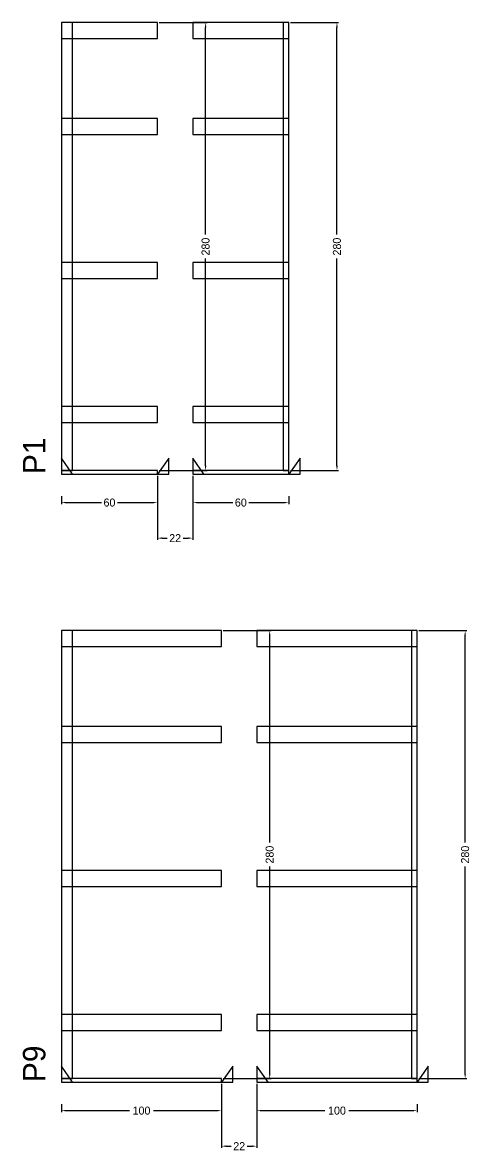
# Model space of a CAD drawing. Header units: centimetres. Extents: x -10500 to 4299, y -12546 to 295.
# Drawn here: x 3976 to 4255, y -423 to 282 of the extents above; entities that cross this region are included whole.
import ezdxf

# ---------------------------------------------------------------- set-up
doc = ezdxf.new("R2010")
doc.units = ezdxf.units.CM
for name, color, linetype in [('COTA', 241, 'Continuous'), ('NOMENCLATURA', 7, 'Continuous'), ('SARR_2.2x10', 60, 'Continuous'), ('SARR_2.2x7', 40, 'Continuous')]:
    doc.layers.add(name, color=color, linetype=linetype)
doc.dimstyles.new('PAINEL-NOVA', dxfattribs={"dimtxt": 5, "dimasz": 3, "dimexe": 1, "dimexo": 1, "dimgap": 1, "dimtad": 1, "dimcen": 2.5, "dimazin": 3, "dimtfac": 1, "dimtmove": 0, "dimatfit": 3})

# ---------------------------------------------------------------- blocks, each defined once
blk = doc.blocks.new('_CLOSEDFILLED')
at = {"color": 0, "linetype": 'BYBLOCK'}
blk.add_solid([(-1, 0.16), (0, 0), (-1, -0.16)], dxfattribs=at)
blk = doc.blocks.new('*D21')
for p, q in [((4000, -13.8), (4000, -18.8)), ((4060, -13.8), (4060, -18.8)), ((4003, -17.8), (4025, -17.8)), ((4035, -17.8), (4057, -17.8))]:
    blk.add_line(p, q)
at = {"layer": 'Defpoints'}
for p in [(4000, -12.8), (4060, -12.8), (4000, -17.8)]:
    blk.add_point(p, dxfattribs=at)
at = {"layer": 'SARR_2.2x10', "xscale": 3, "yscale": 3, "rotation": 180}
blk.add_blockref('_CLOSEDFILLED', (4000, -17.8), dxfattribs=at)
at = {"layer": 'SARR_2.2x10', "xscale": 3, "yscale": 3}
blk.add_blockref('_CLOSEDFILLED', (4060, -17.8), dxfattribs=at)
at = {"layer": 'SARR_2.2x10', "insert": (4030, -17.8), "char_height": 5, "attachment_point": 5}
blk.add_mtext('60', dxfattribs=at)
blk = doc.blocks.new('*D22')
for p, q in [((4061, 282.2), (4091, 282.2)), ((4090, 149.7), (4090, 279.2)), ((4090, 5.2), (4090, 134.7)), ((4061, 2.2), (4091, 2.2))]:
    blk.add_line(p, q)
at = {"layer": 'Defpoints'}
for p in [(4060, 282.2), (4060, 2.2), (4090, 2.2)]:
    blk.add_point(p, dxfattribs=at)
at = {"layer": 'SARR_2.2x10', "xscale": 3, "yscale": 3}
for p, rotation in [((4090, 282.2), 90), ((4090, 2.2), 270)]:
    blk.add_blockref('_CLOSEDFILLED', p, dxfattribs=dict(at, rotation=rotation))
at = {"layer": 'SARR_2.2x10', "insert": (4090, 142.2), "char_height": 5, "attachment_point": 5, "rotation": 90}
blk.add_mtext('280', dxfattribs=at)
blk = doc.blocks.new('GRA-E')
at = {"layer": 'SARR_2.2x7'}
blk.add_lwpolyline([(0, 0), (7, 0), (0, 10)], close=True, dxfattribs=at)
blk = doc.blocks.new('GRA-D')
at = {"layer": 'SARR_2.2x7'}
blk.add_lwpolyline([(0, 0), (7, 0), (7, 10)], close=True, dxfattribs=at)
blk = doc.blocks.new('*D23')
for p, q in [((4082, -13.8), (4082, -18.8)), ((4142, -13.8), (4142, -18.8)), ((4085, -17.8), (4107, -17.8)), ((4117, -17.8), (4139, -17.8))]:
    blk.add_line(p, q)
at = {"layer": 'Defpoints'}
for p in [(4082, -12.8), (4142, -12.8), (4082, -17.8)]:
    blk.add_point(p, dxfattribs=at)
at = {"layer": 'SARR_2.2x10', "xscale": 3, "yscale": 3, "rotation": 180}
blk.add_blockref('_CLOSEDFILLED', (4082, -17.8), dxfattribs=at)
at = {"layer": 'SARR_2.2x10', "xscale": 3, "yscale": 3}
blk.add_blockref('_CLOSEDFILLED', (4142, -17.8), dxfattribs=at)
at = {"layer": 'SARR_2.2x10', "insert": (4112, -17.8), "char_height": 5, "attachment_point": 5}
blk.add_mtext('60', dxfattribs=at)
blk = doc.blocks.new('*D24')
for p, q in [((4143, 282.2), (4173, 282.2)), ((4172, 149.7), (4172, 279.2)), ((4172, 5.2), (4172, 134.7)), ((4143, 2.2), (4173, 2.2))]:
    blk.add_line(p, q)
at = {"layer": 'Defpoints'}
for p in [(4142, 282.2), (4142, 2.2), (4172, 2.2)]:
    blk.add_point(p, dxfattribs=at)
at = {"layer": 'SARR_2.2x10', "xscale": 3, "yscale": 3}
for p, rotation in [((4172, 282.2), 90), ((4172, 2.2), 270)]:
    blk.add_blockref('_CLOSEDFILLED', p, dxfattribs=dict(at, rotation=rotation))
at = {"layer": 'SARR_2.2x10', "insert": (4172, 142.2), "char_height": 5, "attachment_point": 5, "rotation": 90}
blk.add_mtext('280', dxfattribs=at)
blk = doc.blocks.new('*D25')
for p, q in [((4143, 282.2), (4173, 282.2)), ((4172, 149.7), (4172, 279.2)), ((4172, 5.2), (4172, 134.7)), ((4143, 2.2), (4173, 2.2))]:
    blk.add_line(p, q)
at = {"layer": 'Defpoints'}
for p in [(4142, 282.2), (4142, 2.2), (4172, 2.2)]:
    blk.add_point(p, dxfattribs=at)
at = {"layer": 'SARR_2.2x10', "xscale": 3, "yscale": 3}
for p, rotation in [((4172, 282.2), 90), ((4172, 2.2), 270)]:
    blk.add_blockref('_CLOSEDFILLED', p, dxfattribs=dict(at, rotation=rotation))
at = {"layer": 'SARR_2.2x10', "insert": (4172, 142.2), "char_height": 5, "attachment_point": 5, "rotation": 90}
blk.add_mtext('280', dxfattribs=at)
blk = doc.blocks.new('*D26')
for p, q in [((4143, 282.2), (4173, 282.2)), ((4172, 149.7), (4172, 279.2)), ((4172, 5.2), (4172, 134.7)), ((4143, 2.2), (4173, 2.2))]:
    blk.add_line(p, q)
at = {"layer": 'Defpoints'}
for p in [(4142, 282.2), (4142, 2.2), (4172, 2.2)]:
    blk.add_point(p, dxfattribs=at)
at = {"layer": 'SARR_2.2x10', "xscale": 3, "yscale": 3}
for p, rotation in [((4172, 282.2), 90), ((4172, 2.2), 270)]:
    blk.add_blockref('_CLOSEDFILLED', p, dxfattribs=dict(at, rotation=rotation))
at = {"layer": 'SARR_2.2x10', "insert": (4172, 142.2), "char_height": 5, "attachment_point": 5, "rotation": 90}
blk.add_mtext('280', dxfattribs=at)
blk = doc.blocks.new('*D27')
for p, q in [((4143, 282.2), (4173, 282.2)), ((4172, 149.7), (4172, 279.2)), ((4172, 5.2), (4172, 134.7)), ((4143, 2.2), (4173, 2.2))]:
    blk.add_line(p, q)
at = {"layer": 'Defpoints'}
for p in [(4142, 282.2), (4142, 2.2), (4172, 2.2)]:
    blk.add_point(p, dxfattribs=at)
at = {"layer": 'SARR_2.2x10', "xscale": 3, "yscale": 3}
for p, rotation in [((4172, 282.2), 90), ((4172, 2.2), 270)]:
    blk.add_blockref('_CLOSEDFILLED', p, dxfattribs=dict(at, rotation=rotation))
at = {"layer": 'SARR_2.2x10', "insert": (4172, 142.2), "char_height": 5, "attachment_point": 5, "rotation": 90}
blk.add_mtext('280', dxfattribs=at)
blk = doc.blocks.new('*D28')
for p, q in [((4143, 282.2), (4173, 282.2)), ((4172, 149.7), (4172, 279.2)), ((4172, 5.2), (4172, 134.7)), ((4143, 2.2), (4173, 2.2))]:
    blk.add_line(p, q)
at = {"layer": 'Defpoints'}
for p in [(4142, 282.2), (4142, 2.2), (4172, 2.2)]:
    blk.add_point(p, dxfattribs=at)
at = {"layer": 'SARR_2.2x10', "xscale": 3, "yscale": 3}
for p, rotation in [((4172, 282.2), 90), ((4172, 2.2), 270)]:
    blk.add_blockref('_CLOSEDFILLED', p, dxfattribs=dict(at, rotation=rotation))
at = {"layer": 'SARR_2.2x10', "insert": (4172, 142.2), "char_height": 5, "attachment_point": 5, "rotation": 90}
blk.add_mtext('280', dxfattribs=at)
blk = doc.blocks.new('*D29')
for p, q in [((4143, 282.2), (4173, 282.2)), ((4172, 149.7), (4172, 279.2)), ((4172, 5.2), (4172, 134.7)), ((4143, 2.2), (4173, 2.2))]:
    blk.add_line(p, q)
at = {"layer": 'Defpoints'}
for p in [(4142, 282.2), (4142, 2.2), (4172, 2.2)]:
    blk.add_point(p, dxfattribs=at)
at = {"layer": 'SARR_2.2x10', "xscale": 3, "yscale": 3}
for p, rotation in [((4172, 282.2), 90), ((4172, 2.2), 270)]:
    blk.add_blockref('_CLOSEDFILLED', p, dxfattribs=dict(at, rotation=rotation))
at = {"layer": 'SARR_2.2x10', "insert": (4172, 142.2), "char_height": 5, "attachment_point": 5, "rotation": 90}
blk.add_mtext('280', dxfattribs=at)
blk = doc.blocks.new('*D30')
for p, q in [((4143, 282.2), (4173, 282.2)), ((4172, 149.7), (4172, 279.2)), ((4172, 5.2), (4172, 134.7)), ((4143, 2.2), (4173, 2.2))]:
    blk.add_line(p, q)
at = {"layer": 'Defpoints'}
for p in [(4142, 282.2), (4142, 2.2), (4172, 2.2)]:
    blk.add_point(p, dxfattribs=at)
at = {"layer": 'SARR_2.2x10', "xscale": 3, "yscale": 3}
for p, rotation in [((4172, 282.2), 90), ((4172, 2.2), 270)]:
    blk.add_blockref('_CLOSEDFILLED', p, dxfattribs=dict(at, rotation=rotation))
at = {"layer": 'SARR_2.2x10', "insert": (4172, 142.2), "char_height": 5, "attachment_point": 5, "rotation": 90}
blk.add_mtext('280', dxfattribs=at)
blk = doc.blocks.new('*D31')
for p, q in [((4143, 282.2), (4173, 282.2)), ((4172, 149.7), (4172, 279.2)), ((4172, 5.2), (4172, 134.7)), ((4143, 2.2), (4173, 2.2))]:
    blk.add_line(p, q)
at = {"layer": 'Defpoints'}
for p in [(4142, 282.2), (4142, 2.2), (4172, 2.2)]:
    blk.add_point(p, dxfattribs=at)
at = {"layer": 'SARR_2.2x10', "xscale": 3, "yscale": 3}
for p, rotation in [((4172, 282.2), 90), ((4172, 2.2), 270)]:
    blk.add_blockref('_CLOSEDFILLED', p, dxfattribs=dict(at, rotation=rotation))
at = {"layer": 'SARR_2.2x10', "insert": (4172, 142.2), "char_height": 5, "attachment_point": 5, "rotation": 90}
blk.add_mtext('280', dxfattribs=at)
blk = doc.blocks.new('*D32')
for p, q in [((4143, 282.2), (4173, 282.2)), ((4172, 149.7), (4172, 279.2)), ((4172, 5.2), (4172, 134.7)), ((4143, 2.2), (4173, 2.2))]:
    blk.add_line(p, q)
at = {"layer": 'Defpoints'}
for p in [(4142, 282.2), (4142, 2.2), (4172, 2.2)]:
    blk.add_point(p, dxfattribs=at)
at = {"layer": 'SARR_2.2x10', "xscale": 3, "yscale": 3}
for p, rotation in [((4172, 282.2), 90), ((4172, 2.2), 270)]:
    blk.add_blockref('_CLOSEDFILLED', p, dxfattribs=dict(at, rotation=rotation))
at = {"layer": 'SARR_2.2x10', "insert": (4172, 142.2), "char_height": 5, "attachment_point": 5, "rotation": 90}
blk.add_mtext('280', dxfattribs=at)
blk = doc.blocks.new('*D33')
for p, q in [((4143, 282.2), (4173, 282.2)), ((4172, 149.7), (4172, 279.2)), ((4172, 5.2), (4172, 134.7)), ((4143, 2.2), (4173, 2.2))]:
    blk.add_line(p, q)
at = {"layer": 'Defpoints'}
for p in [(4142, 282.2), (4142, 2.2), (4172, 2.2)]:
    blk.add_point(p, dxfattribs=at)
at = {"layer": 'SARR_2.2x10', "xscale": 3, "yscale": 3}
for p, rotation in [((4172, 282.2), 90), ((4172, 2.2), 270)]:
    blk.add_blockref('_CLOSEDFILLED', p, dxfattribs=dict(at, rotation=rotation))
at = {"layer": 'SARR_2.2x10', "insert": (4172, 142.2), "char_height": 5, "attachment_point": 5, "rotation": 90}
blk.add_mtext('280', dxfattribs=at)
blk = doc.blocks.new('*D34')
for p, q in [((4060, -1), (4060, -41)), ((4082, -1), (4082, -41)), ((4063, -40), (4066, -40)), ((4076, -40), (4079, -40))]:
    blk.add_line(p, q)
at = {"layer": 'Defpoints'}
for p in [(4060, 0), (4082, 0), (4060, -40)]:
    blk.add_point(p, dxfattribs=at)
at = {"layer": 'COTA', "xscale": 3, "yscale": 3, "rotation": 180}
blk.add_blockref('_CLOSEDFILLED', (4060, -40), dxfattribs=at)
at = {"layer": 'COTA', "xscale": 3, "yscale": 3}
blk.add_blockref('_CLOSEDFILLED', (4082, -40), dxfattribs=at)
at = {"layer": 'COTA', "insert": (4071, -40), "char_height": 5, "attachment_point": 5}
blk.add_mtext('22', dxfattribs=at)
blk = doc.blocks.new('*D55')
for p, q in [((4000, -393.8), (4000, -398.8)), ((4100, -393.8), (4100, -398.8)), ((4003, -397.8), (4042.5, -397.8)), ((4057.5, -397.8), (4097, -397.8))]:
    blk.add_line(p, q)
at = {"layer": 'Defpoints'}
for p in [(4000, -392.8), (4100, -392.8), (4000, -397.8)]:
    blk.add_point(p, dxfattribs=at)
at = {"layer": 'SARR_2.2x10', "xscale": 3, "yscale": 3, "rotation": 180}
blk.add_blockref('_CLOSEDFILLED', (4000, -397.8), dxfattribs=at)
at = {"layer": 'SARR_2.2x10', "xscale": 3, "yscale": 3}
blk.add_blockref('_CLOSEDFILLED', (4100, -397.8), dxfattribs=at)
at = {"layer": 'SARR_2.2x10', "insert": (4050, -397.8), "char_height": 5, "attachment_point": 5}
blk.add_mtext('100', dxfattribs=at)
blk = doc.blocks.new('*D56')
for p, q in [((4101, -97.8), (4131, -97.8)), ((4130, -230.3), (4130, -100.8)), ((4130, -374.8), (4130, -245.3)), ((4101, -377.8), (4131, -377.8))]:
    blk.add_line(p, q)
at = {"layer": 'Defpoints'}
for p in [(4100, -97.8), (4100, -377.8), (4130, -377.8)]:
    blk.add_point(p, dxfattribs=at)
at = {"layer": 'SARR_2.2x10', "xscale": 3, "yscale": 3}
for p, rotation in [((4130, -97.8), 90), ((4130, -377.8), 270)]:
    blk.add_blockref('_CLOSEDFILLED', p, dxfattribs=dict(at, rotation=rotation))
at = {"layer": 'SARR_2.2x10', "insert": (4130, -237.8), "char_height": 5, "attachment_point": 5, "rotation": 90}
blk.add_mtext('280', dxfattribs=at)
blk = doc.blocks.new('*D57')
for p, q in [((4122, -393.8), (4122, -398.8)), ((4222, -393.8), (4222, -398.8)), ((4125, -397.8), (4164.5, -397.8)), ((4179.5, -397.8), (4219, -397.8))]:
    blk.add_line(p, q)
at = {"layer": 'Defpoints'}
for p in [(4122, -392.8), (4222, -392.8), (4122, -397.8)]:
    blk.add_point(p, dxfattribs=at)
at = {"layer": 'SARR_2.2x10', "xscale": 3, "yscale": 3, "rotation": 180}
blk.add_blockref('_CLOSEDFILLED', (4122, -397.8), dxfattribs=at)
at = {"layer": 'SARR_2.2x10', "xscale": 3, "yscale": 3}
blk.add_blockref('_CLOSEDFILLED', (4222, -397.8), dxfattribs=at)
at = {"layer": 'SARR_2.2x10', "insert": (4172, -397.8), "char_height": 5, "attachment_point": 5}
blk.add_mtext('100', dxfattribs=at)
blk = doc.blocks.new('*D58')
for p, q in [((4223, -97.8), (4253, -97.8)), ((4252, -230.3), (4252, -100.8)), ((4252, -374.8), (4252, -245.3)), ((4223, -377.8), (4253, -377.8))]:
    blk.add_line(p, q)
at = {"layer": 'Defpoints'}
for p in [(4222, -97.8), (4222, -377.8), (4252, -377.8)]:
    blk.add_point(p, dxfattribs=at)
at = {"layer": 'SARR_2.2x10', "xscale": 3, "yscale": 3}
for p, rotation in [((4252, -97.8), 90), ((4252, -377.8), 270)]:
    blk.add_blockref('_CLOSEDFILLED', p, dxfattribs=dict(at, rotation=rotation))
at = {"layer": 'SARR_2.2x10', "insert": (4252, -237.8), "char_height": 5, "attachment_point": 5, "rotation": 90}
blk.add_mtext('280', dxfattribs=at)
blk = doc.blocks.new('*D59')
for p, q in [((4223, -97.8), (4253, -97.8)), ((4252, -230.3), (4252, -100.8)), ((4252, -374.8), (4252, -245.3)), ((4223, -377.8), (4253, -377.8))]:
    blk.add_line(p, q)
at = {"layer": 'Defpoints'}
for p in [(4222, -97.8), (4222, -377.8), (4252, -377.8)]:
    blk.add_point(p, dxfattribs=at)
at = {"layer": 'SARR_2.2x10', "xscale": 3, "yscale": 3}
for p, rotation in [((4252, -97.8), 90), ((4252, -377.8), 270)]:
    blk.add_blockref('_CLOSEDFILLED', p, dxfattribs=dict(at, rotation=rotation))
at = {"layer": 'SARR_2.2x10', "insert": (4252, -237.8), "char_height": 5, "attachment_point": 5, "rotation": 90}
blk.add_mtext('280', dxfattribs=at)
blk = doc.blocks.new('*D60')
for p, q in [((4223, -97.8), (4253, -97.8)), ((4252, -230.3), (4252, -100.8)), ((4252, -374.8), (4252, -245.3)), ((4223, -377.8), (4253, -377.8))]:
    blk.add_line(p, q)
at = {"layer": 'Defpoints'}
for p in [(4222, -97.8), (4222, -377.8), (4252, -377.8)]:
    blk.add_point(p, dxfattribs=at)
at = {"layer": 'SARR_2.2x10', "xscale": 3, "yscale": 3}
for p, rotation in [((4252, -97.8), 90), ((4252, -377.8), 270)]:
    blk.add_blockref('_CLOSEDFILLED', p, dxfattribs=dict(at, rotation=rotation))
at = {"layer": 'SARR_2.2x10', "insert": (4252, -237.8), "char_height": 5, "attachment_point": 5, "rotation": 90}
blk.add_mtext('280', dxfattribs=at)
blk = doc.blocks.new('*D61')
for p, q in [((4223, -97.8), (4253, -97.8)), ((4252, -230.3), (4252, -100.8)), ((4252, -374.8), (4252, -245.3)), ((4223, -377.8), (4253, -377.8))]:
    blk.add_line(p, q)
at = {"layer": 'Defpoints'}
for p in [(4222, -97.8), (4222, -377.8), (4252, -377.8)]:
    blk.add_point(p, dxfattribs=at)
at = {"layer": 'SARR_2.2x10', "xscale": 3, "yscale": 3}
for p, rotation in [((4252, -97.8), 90), ((4252, -377.8), 270)]:
    blk.add_blockref('_CLOSEDFILLED', p, dxfattribs=dict(at, rotation=rotation))
at = {"layer": 'SARR_2.2x10', "insert": (4252, -237.8), "char_height": 5, "attachment_point": 5, "rotation": 90}
blk.add_mtext('280', dxfattribs=at)
blk = doc.blocks.new('*D62')
for p, q in [((4223, -97.8), (4253, -97.8)), ((4252, -230.3), (4252, -100.8)), ((4252, -374.8), (4252, -245.3)), ((4223, -377.8), (4253, -377.8))]:
    blk.add_line(p, q)
at = {"layer": 'Defpoints'}
for p in [(4222, -97.8), (4222, -377.8), (4252, -377.8)]:
    blk.add_point(p, dxfattribs=at)
at = {"layer": 'SARR_2.2x10', "xscale": 3, "yscale": 3}
for p, rotation in [((4252, -97.8), 90), ((4252, -377.8), 270)]:
    blk.add_blockref('_CLOSEDFILLED', p, dxfattribs=dict(at, rotation=rotation))
at = {"layer": 'SARR_2.2x10', "insert": (4252, -237.8), "char_height": 5, "attachment_point": 5, "rotation": 90}
blk.add_mtext('280', dxfattribs=at)
blk = doc.blocks.new('*D63')
for p, q in [((4223, -97.8), (4253, -97.8)), ((4252, -230.3), (4252, -100.8)), ((4252, -374.8), (4252, -245.3)), ((4223, -377.8), (4253, -377.8))]:
    blk.add_line(p, q)
at = {"layer": 'Defpoints'}
for p in [(4222, -97.8), (4222, -377.8), (4252, -377.8)]:
    blk.add_point(p, dxfattribs=at)
at = {"layer": 'SARR_2.2x10', "xscale": 3, "yscale": 3}
for p, rotation in [((4252, -97.8), 90), ((4252, -377.8), 270)]:
    blk.add_blockref('_CLOSEDFILLED', p, dxfattribs=dict(at, rotation=rotation))
at = {"layer": 'SARR_2.2x10', "insert": (4252, -237.8), "char_height": 5, "attachment_point": 5, "rotation": 90}
blk.add_mtext('280', dxfattribs=at)
blk = doc.blocks.new('*D64')
for p, q in [((4223, -97.8), (4253, -97.8)), ((4252, -230.3), (4252, -100.8)), ((4252, -374.8), (4252, -245.3)), ((4223, -377.8), (4253, -377.8))]:
    blk.add_line(p, q)
at = {"layer": 'Defpoints'}
for p in [(4222, -97.8), (4222, -377.8), (4252, -377.8)]:
    blk.add_point(p, dxfattribs=at)
at = {"layer": 'SARR_2.2x10', "xscale": 3, "yscale": 3}
for p, rotation in [((4252, -97.8), 90), ((4252, -377.8), 270)]:
    blk.add_blockref('_CLOSEDFILLED', p, dxfattribs=dict(at, rotation=rotation))
at = {"layer": 'SARR_2.2x10', "insert": (4252, -237.8), "char_height": 5, "attachment_point": 5, "rotation": 90}
blk.add_mtext('280', dxfattribs=at)
blk = doc.blocks.new('*D65')
for p, q in [((4223, -97.8), (4253, -97.8)), ((4252, -230.3), (4252, -100.8)), ((4252, -374.8), (4252, -245.3)), ((4223, -377.8), (4253, -377.8))]:
    blk.add_line(p, q)
at = {"layer": 'Defpoints'}
for p in [(4222, -97.8), (4222, -377.8), (4252, -377.8)]:
    blk.add_point(p, dxfattribs=at)
at = {"layer": 'SARR_2.2x10', "xscale": 3, "yscale": 3}
for p, rotation in [((4252, -97.8), 90), ((4252, -377.8), 270)]:
    blk.add_blockref('_CLOSEDFILLED', p, dxfattribs=dict(at, rotation=rotation))
at = {"layer": 'SARR_2.2x10', "insert": (4252, -237.8), "char_height": 5, "attachment_point": 5, "rotation": 90}
blk.add_mtext('280', dxfattribs=at)
blk = doc.blocks.new('*D66')
for p, q in [((4223, -97.8), (4253, -97.8)), ((4252, -230.3), (4252, -100.8)), ((4252, -374.8), (4252, -245.3)), ((4223, -377.8), (4253, -377.8))]:
    blk.add_line(p, q)
at = {"layer": 'Defpoints'}
for p in [(4222, -97.8), (4222, -377.8), (4252, -377.8)]:
    blk.add_point(p, dxfattribs=at)
at = {"layer": 'SARR_2.2x10', "xscale": 3, "yscale": 3}
for p, rotation in [((4252, -97.8), 90), ((4252, -377.8), 270)]:
    blk.add_blockref('_CLOSEDFILLED', p, dxfattribs=dict(at, rotation=rotation))
at = {"layer": 'SARR_2.2x10', "insert": (4252, -237.8), "char_height": 5, "attachment_point": 5, "rotation": 90}
blk.add_mtext('280', dxfattribs=at)
blk = doc.blocks.new('*D67')
for p, q in [((4223, -97.8), (4253, -97.8)), ((4252, -230.3), (4252, -100.8)), ((4252, -374.8), (4252, -245.3)), ((4223, -377.8), (4253, -377.8))]:
    blk.add_line(p, q)
at = {"layer": 'Defpoints'}
for p in [(4222, -97.8), (4222, -377.8), (4252, -377.8)]:
    blk.add_point(p, dxfattribs=at)
at = {"layer": 'SARR_2.2x10', "xscale": 3, "yscale": 3}
for p, rotation in [((4252, -97.8), 90), ((4252, -377.8), 270)]:
    blk.add_blockref('_CLOSEDFILLED', p, dxfattribs=dict(at, rotation=rotation))
at = {"layer": 'SARR_2.2x10', "insert": (4252, -237.8), "char_height": 5, "attachment_point": 5, "rotation": 90}
blk.add_mtext('280', dxfattribs=at)
blk = doc.blocks.new('*D68')
for p, q in [((4100, -381), (4100, -421)), ((4122, -381), (4122, -421)), ((4103, -420), (4106, -420)), ((4116, -420), (4119, -420))]:
    blk.add_line(p, q)
at = {"layer": 'Defpoints'}
for p in [(4100, -380), (4122, -380), (4100, -420)]:
    blk.add_point(p, dxfattribs=at)
at = {"layer": 'COTA', "xscale": 3, "yscale": 3, "rotation": 180}
blk.add_blockref('_CLOSEDFILLED', (4100, -420), dxfattribs=at)
at = {"layer": 'COTA', "xscale": 3, "yscale": 3}
blk.add_blockref('_CLOSEDFILLED', (4122, -420), dxfattribs=at)
at = {"layer": 'COTA', "insert": (4111, -420), "char_height": 5, "attachment_point": 5}
blk.add_mtext('22', dxfattribs=at)

msp = doc.modelspace()

# ---------------------------------------------------------------- linework, layer by layer
at = {"layer": 'SARR_2.2x10'}
for p, q in [((4060, 282.2), (4000, 282.2)), ((4000, 282.2), (4000, 272.2)), ((4060, 272.2), (4060, 282.2)), ((4142, 282.2), (4082, 282.2)), ((4082, 282.2), (4082, 272.2)), ((4142, 272.2), (4142, 282.2)), ((4000, 272.2), (4060, 272.2)), ((4082, 272.2), (4142, 272.2)), ((4060, 222.2), (4000, 222.2)), ((4000, 222.2), (4000, 212.2)), ((4060, 212.2), (4060, 222.2)), ((4142, 222.2), (4082, 222.2)), ((4082, 222.2), (4082, 212.2)), ((4142, 212.2), (4142, 222.2)), ((4000, 212.2), (4060, 212.2)), ((4082, 212.2), (4142, 212.2)), ((4060, 132.2), (4000, 132.2)), ((4000, 132.2), (4000, 122.2)), ((4060, 122.2), (4060, 132.2)), ((4142, 132.2), (4082, 132.2)), ((4082, 132.2), (4082, 122.2)), ((4142, 122.2), (4142, 132.2)), ((4000, 122.2), (4060, 122.2)), ((4082, 122.2), (4142, 122.2)), ((4060, 42.2), (4000, 42.2)), ((4000, 42.2), (4000, 32.2)), ((4060, 32.2), (4060, 42.2)), ((4142, 42.2), (4082, 42.2)), ((4082, 42.2), (4082, 32.2)), ((4142, 32.2), (4142, 42.2)), ((4000, 32.2), (4060, 32.2)), ((4082, 32.2), (4142, 32.2)), ((4100, -97.8), (4000, -97.8)), ((4000, -97.8), (4000, -107.8)), ((4100, -107.8), (4100, -97.8)), ((4222, -97.8), (4122, -97.8)), ((4122, -97.8), (4122, -107.8)), ((4222, -107.8), (4222, -97.8)), ((4000, -107.8), (4100, -107.8)), ((4122, -107.8), (4222, -107.8)), ((4100, -157.8), (4000, -157.8)), ((4000, -157.8), (4000, -167.8)), ((4100, -167.8), (4100, -157.8)), ((4222, -157.8), (4122, -157.8)), ((4122, -157.8), (4122, -167.8)), ((4222, -167.8), (4222, -157.8)), ((4000, -167.8), (4100, -167.8)), ((4122, -167.8), (4222, -167.8)), ((4100, -247.8), (4000, -247.8)), ((4000, -247.8), (4000, -257.8)), ((4100, -257.8), (4100, -247.8)), ((4222, -247.8), (4122, -247.8)), ((4122, -247.8), (4122, -257.8)), ((4222, -257.8), (4222, -247.8)), ((4000, -257.8), (4100, -257.8)), ((4122, -257.8), (4222, -257.8)), ((4100, -337.8), (4000, -337.8)), ((4000, -337.8), (4000, -347.8)), ((4100, -347.8), (4100, -337.8)), ((4222, -337.8), (4122, -337.8)), ((4122, -337.8), (4122, -347.8)), ((4222, -347.8), (4222, -337.8)), ((4000, -347.8), (4100, -347.8)), ((4122, -347.8), (4222, -347.8))]:
    msp.add_line(p, q, dxfattribs=at)
at = {"layer": 'SARR_2.2x7'}
for p, q in [((4007, 282.2), (4000, 282.2)), ((4000, 282.2), (4000, 2.2)), ((4007, 2.2), (4007, 282.2)), ((4142, 282.2), (4138.5, 282.2)), ((4138.5, 282.2), (4138.5, 2.2)), ((4142, 2.2), (4142, 282.2)), ((4060, 2.2), (4000, 2.2)), ((4000, 2.2), (4000, 0)), ((4000, 2.2), (4007, 2.2)), ((4000, 0), (4060, 0)), ((4060, 0), (4060, 2.2)), ((4142, 2.2), (4082, 2.2)), ((4082, 2.2), (4082, 0)), ((4082, 0), (4142, 0)), ((4138.5, 2.2), (4142, 2.2)), ((4142, 0), (4142, 2.2)), ((4007, -97.8), (4000, -97.8)), ((4000, -97.8), (4000, -377.8)), ((4007, -377.8), (4007, -97.8)), ((4222, -97.8), (4218.5, -97.8)), ((4218.5, -97.8), (4218.5, -377.8)), ((4222, -377.8), (4222, -97.8)), ((4100, -377.8), (4000, -377.8)), ((4000, -377.8), (4000, -380)), ((4000, -377.8), (4007, -377.8)), ((4000, -380), (4100, -380)), ((4100, -380), (4100, -377.8)), ((4222, -377.8), (4122, -377.8)), ((4122, -377.8), (4122, -380)), ((4122, -380), (4222, -380)), ((4218.5, -377.8), (4222, -377.8)), ((4222, -380), (4222, -377.8))]:
    msp.add_line(p, q, dxfattribs=at)

# ---------------------------------------------------------------- block references
for name, p in [('GRA-E', (4000, 0)), ('GRA-D', (4060, 0)), ('GRA-E', (4082, 0)), ('GRA-D', (4142, 0)), ('GRA-E', (4000, -380)), ('GRA-D', (4100, -380)), ('GRA-E', (4122, -380)), ('GRA-D', (4222, -380))]:
    msp.add_blockref(name, p, dxfattribs=at)

# ---------------------------------------------------------------- texts
at = {"layer": 'NOMENCLATURA'}
for s, p in [('P1', (3990, 0)), ('P9', (3990, -380))]:
    msp.add_text(s, height=14, rotation=90, dxfattribs=at).set_placement(p)

# ---------------------------------------------------------------- dimensions: what is measured, and where the dimension line sits
at = {"layer": 'COTA'}
for base, p1, p2, picture, middle in [((4060, -40), (4060, 0), (4082, 0), '*D34', (4071, -40)), ((4100, -420), (4100, -380), (4122, -380), '*D68', (4111, -420))]:
    dim = msp.add_linear_dim(base=base, p1=p1, p2=p2, dimstyle='PAINEL-NOVA', dxfattribs=at)
    dim.commit()
    dim.dimension.update_dxf_attribs({"geometry": picture, "text_midpoint": middle})
at = {"layer": 'SARR_2.2x10'}
for base, p1, p2, picture, middle in [((4090, 2.2), (4060, 2.2), (4060, 282.2), '*D22', (4090, 142.2)), ((4172, 2.2), (4142, 2.2), (4142, 282.2), '*D24', (4172, 142.2)), ((4172, 2.2), (4142, 2.2), (4142, 282.2), '*D25', (4172, 142.2)), ((4172, 2.2), (4142, 2.2), (4142, 282.2), '*D26', (4172, 142.2)), ((4172, 2.2), (4142, 2.2), (4142, 282.2), '*D27', (4172, 142.2)), ((4172, 2.2), (4142, 2.2), (4142, 282.2), '*D28', (4172, 142.2)), ((4172, 2.2), (4142, 2.2), (4142, 282.2), '*D29', (4172, 142.2)), ((4172, 2.2), (4142, 2.2), (4142, 282.2), '*D30', (4172, 142.2)), ((4172, 2.2), (4142, 2.2), (4142, 282.2), '*D31', (4172, 142.2)), ((4172, 2.2), (4142, 2.2), (4142, 282.2), '*D32', (4172, 142.2)), ((4172, 2.2), (4142, 2.2), (4142, 282.2), '*D33', (4172, 142.2)), ((4130, -377.8), (4100, -377.8), (4100, -97.8), '*D56', (4130, -237.8)), ((4252, -377.8), (4222, -377.8), (4222, -97.8), '*D58', (4252, -237.8)), ((4252, -377.8), (4222, -377.8), (4222, -97.8), '*D59', (4252, -237.8)), ((4252, -377.8), (4222, -377.8), (4222, -97.8), '*D60', (4252, -237.8)), ((4252, -377.8), (4222, -377.8), (4222, -97.8), '*D61', (4252, -237.8)), ((4252, -377.8), (4222, -377.8), (4222, -97.8), '*D62', (4252, -237.8)), ((4252, -377.8), (4222, -377.8), (4222, -97.8), '*D63', (4252, -237.8)), ((4252, -377.8), (4222, -377.8), (4222, -97.8), '*D64', (4252, -237.8)), ((4252, -377.8), (4222, -377.8), (4222, -97.8), '*D65', (4252, -237.8)), ((4252, -377.8), (4222, -377.8), (4222, -97.8), '*D66', (4252, -237.8)), ((4252, -377.8), (4222, -377.8), (4222, -97.8), '*D67', (4252, -237.8))]:
    dim = msp.add_linear_dim(base=base, p1=p1, p2=p2, angle=90, dimstyle='PAINEL-NOVA', dxfattribs=at)
    dim.commit()
    dim.dimension.update_dxf_attribs({"geometry": picture, "text_midpoint": middle})
for base, p1, p2, picture, middle in [((4000, -17.8), (4000, -12.8), (4060, -12.8), '*D21', (4030, -17.8)), ((4082, -17.8), (4082, -12.8), (4142, -12.8), '*D23', (4112, -17.8)), ((4000, -397.8), (4000, -392.8), (4100, -392.8), '*D55', (4050, -397.8)), ((4122, -397.8), (4122, -392.8), (4222, -392.8), '*D57', (4172, -397.8))]:
    dim = msp.add_linear_dim(base=base, p1=p1, p2=p2, dimstyle='PAINEL-NOVA', dxfattribs=at)
    dim.commit()
    dim.dimension.update_dxf_attribs({"geometry": picture, "text_midpoint": middle})

doc.saveas('drawing.dxf')
